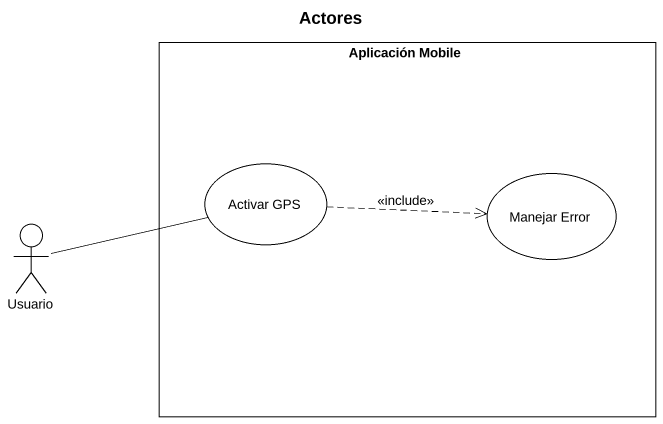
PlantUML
@startuml
title Actores
rectangle "Aplicación Mobile" as Aplicación_Mobile {
  usecase "Activar GPS" as Activar_GPS
  usecase "Manejar Error" as Manejar_Error
}
actor Usuario
Activar_GPS .right.> Manejar_Error : <<include>>
Usuario -right- Activar_GPS
@enduml
